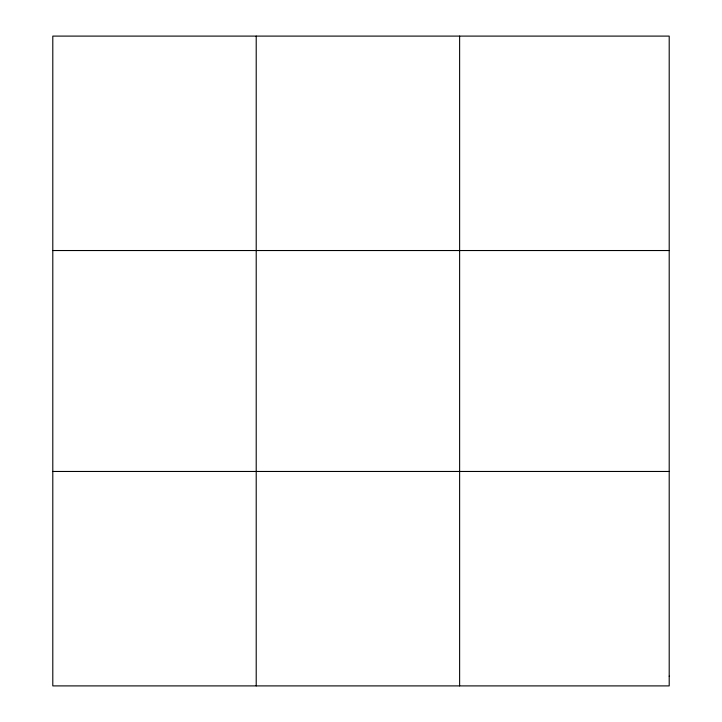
<?xml version="1.0" encoding="UTF-8"?>
<svg xmlns="http://www.w3.org/2000/svg" width="722" height="722" viewBox="0 0 722 722"><rect width="100%" height="100%" fill="white"/><g stroke="black" fill="none" stroke-linecap="round" stroke-linejoin="round"><path stroke-width="1.08" d="M256.211 36.1L256.211 685.9M459.625 36.1L459.625 685.9M52.796 250.534L669.204 250.534M52.796 471.466L669.204 471.466M669.204 676.153L669.204 685.9L52.796 685.9L52.796 36.1L669.204 36.1L669.204 676.153"/></g></svg>
